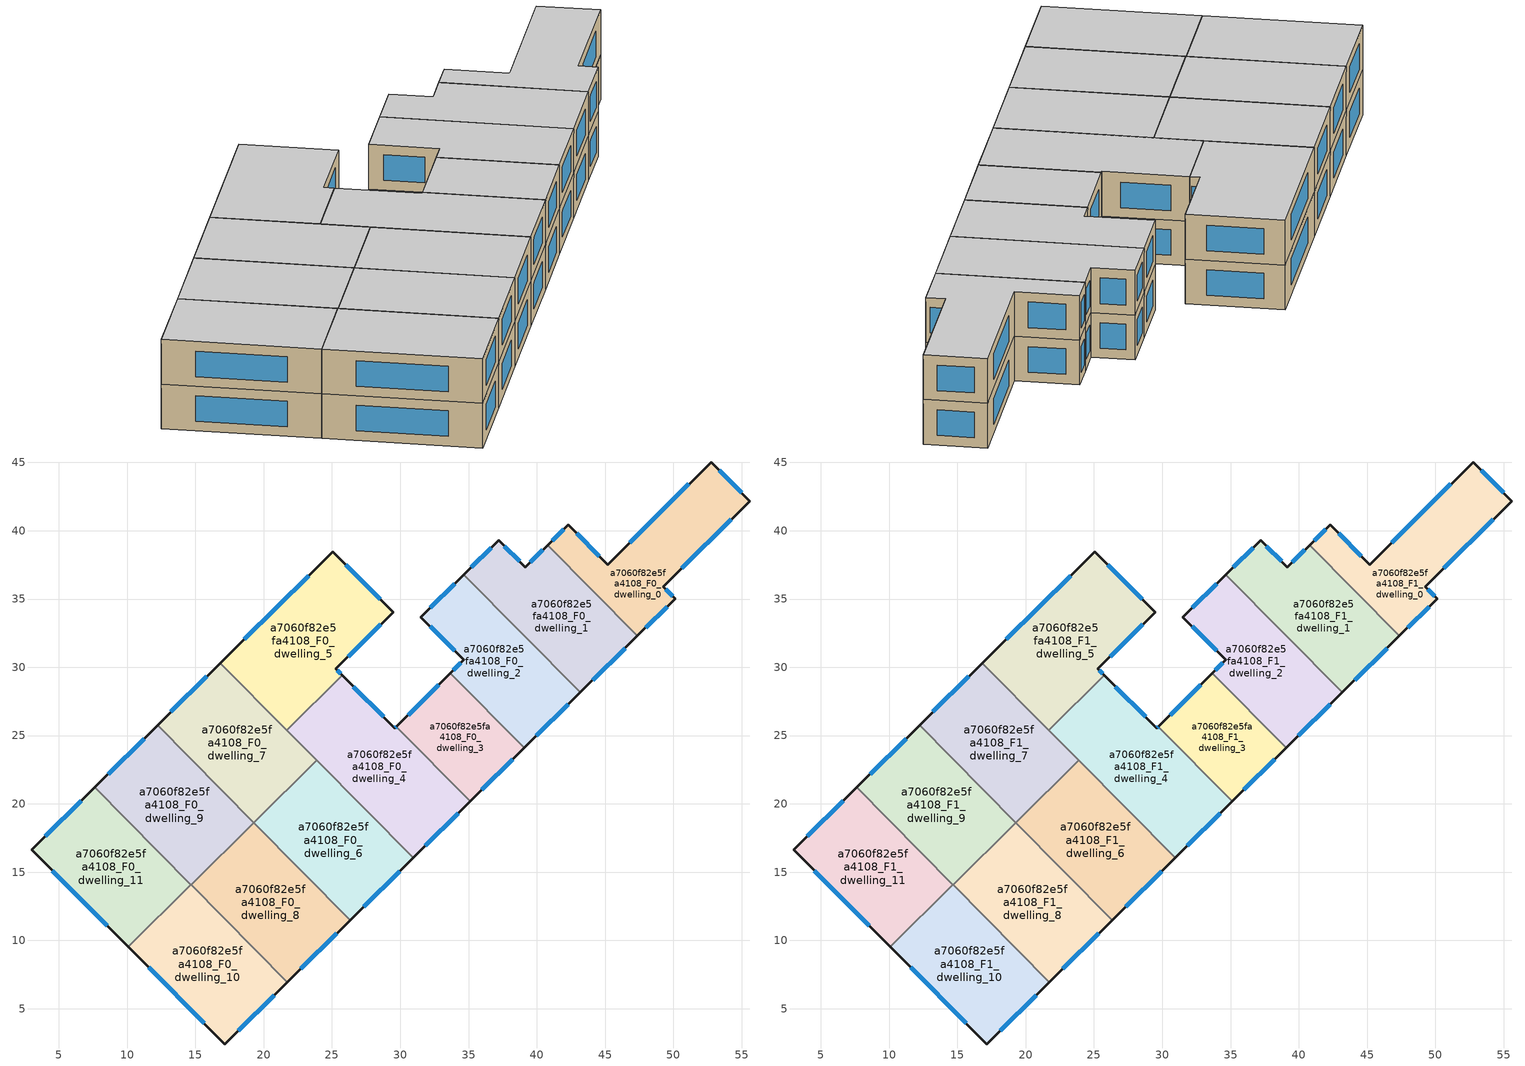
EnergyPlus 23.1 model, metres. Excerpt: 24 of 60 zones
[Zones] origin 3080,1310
a7060f82e5fa4108_F0_dwelling_0
 floor ground (EU_floor_Construction): 52.76,45.03 55.6,42.18 49.26,35.9 50.13,35.02 47.37,32.3 40.79,38.94 42.29,40.42 45.18,37.52 z0
 wall outside (EU_wall_Construction): 47.37,32.3 50.13,35.02 49.26,35.9 55.6,42.18 52.76,45.03 45.18,37.52 42.29,40.42 40.79,38.94 z0:3
 wall to a7060f82e5fa4108_F0_dwelling_1 (EU_wall_Construction): 40.8,38.94 47.37,32.3 z0:3
 window (EU_Window_Construction): 54.99,42.79 53.37,44.42 / 50.61,37.25 54.24,40.83 / 49.94,35.21 49.44,35.72 / 47.96,32.88 49.54,34.44 / 41.97,40.11 41.11,39.26 / 44.56,38.14 42.91,39.8 / 51.13,43.42 46.8,39.13 z0.64:2.36
a7060f82e5fa4108_F0_dwelling_1
 floor ground (EU_floor_Construction): 40.79,38.94 47.37,32.3 43.19,28.16 34.66,36.79 37.2,39.29 39.16,37.33 z0
 wall outside (EU_wall_Construction): 43.19,28.16 47.37,32.3 / 40.79,38.94 39.16,37.33 37.2,39.29 34.66,36.79 z0:3
 wall to a7060f82e5fa4108_F0_dwelling_2 (EU_wall_Construction): 34.66,36.79 43.19,28.16 z0:3
 window (EU_Window_Construction): 44.09,29.05 46.48,31.41 / 36.65,38.76 35.2,37.32 / 38.74,37.75 37.62,38.87 / 40.45,38.6 39.51,37.67 z0.64:2.36
a7060f82e5fa4108_F0_dwelling_10
 floor ground (EU_floor_Construction): 14.67,14.09 21.74,6.94 17.16,2.42 10.07,9.55 z0
 wall outside (EU_wall_Construction): 10.07,9.55 17.16,2.42 21.74,6.94 z0:3
 wall to a7060f82e5fa4108_F0_dwelling_8 (EU_wall_Construction): 21.74,6.94 14.68,14.08 z0:3
 wall to a7060f82e5fa4108_F0_dwelling_11 (EU_wall_Construction): 14.67,14.09 10.07,9.55 z0:3
 wall to a7060f82e5fa4108_F0_dwelling_9 (EU_wall_Construction): 14.68,14.08 14.67,14.09 z0:3
 window (EU_Window_Construction): 11.59,8.02 15.64,3.94 / 18.14,3.39 20.76,5.97 z0.64:2.36
a7060f82e5fa4108_F0_dwelling_11
 floor ground (EU_floor_Construction): 7.63,21.21 14.67,14.09 10.07,9.55 3.01,16.64 z0
 wall outside (EU_wall_Construction): 7.63,21.21 3.01,16.64 10.07,9.55 z0:3
 wall to a7060f82e5fa4108_F0_dwelling_9 (EU_wall_Construction): 14.67,14.09 7.63,21.21 z0:3
 window (EU_Window_Construction): 4.52,15.12 8.55,11.07 / 6.64,20.23 4,17.62 z0.64:2.36
a7060f82e5fa4108_F0_dwelling_2
 floor ground (EU_floor_Construction): 34.66,36.79 43.19,28.16 39.09,24.1 33.68,29.57 34.65,30.54 31.52,33.68 z0
 wall outside (EU_wall_Construction): 39.09,24.1 43.19,28.16 / 34.66,36.79 31.52,33.68 34.65,30.54 33.68,29.57 z0:3
 wall to a7060f82e5fa4108_F0_dwelling_3 (EU_wall_Construction): 33.68,29.57 39.09,24.1 z0:3
 window (EU_Window_Construction): 39.97,24.97 42.31,27.29 / 34.44,30.33 33.89,29.78 / 32.19,33.01 33.98,31.21 / 33.99,36.12 32.19,34.35 z0.64:2.36
a7060f82e5fa4108_F0_dwelling_3
 floor ground (EU_floor_Construction): 33.68,29.57 39.09,24.1 35.13,20.19 29.72,25.66 z0
 wall outside (EU_wall_Construction): 35.13,20.19 39.09,24.1 / 33.68,29.57 29.72,25.66 z0:3
 wall to a7060f82e5fa4108_F0_dwelling_4 (EU_wall_Construction): 29.72,25.66 35.13,20.19 z0:3
 window (EU_Window_Construction): 35.98,21.03 38.24,23.26 / 32.83,28.73 30.57,26.5 z0.64:2.36
a7060f82e5fa4108_F0_dwelling_4
 floor ground (EU_floor_Construction): 29.72,25.66 35.13,20.19 30.94,16.04 21.68,25.41 25.74,29.42 29.6,25.54 z0
 wall outside (EU_wall_Construction): 29.72,25.66 29.6,25.54 25.74,29.42 / 30.94,16.04 35.13,20.19 z0:3
 wall to a7060f82e5fa4108_F0_dwelling_5 (EU_wall_Construction): 25.74,29.42 21.68,25.41 z0:3
 wall to a7060f82e5fa4108_F0_dwelling_6 (EU_wall_Construction): 23.88,23.18 30.94,16.04 z0:3
 wall to a7060f82e5fa4108_F0_dwelling_7 (EU_wall_Construction): 21.68,25.41 23.88,23.18 z0:3
 window (EU_Window_Construction): 28.78,26.37 26.57,28.59 / 29.7,25.64 29.63,25.57 / 31.84,16.93 34.24,19.3 z0.64:2.36
a7060f82e5fa4108_F0_dwelling_5
 floor ground (EU_floor_Construction): 25.07,38.46 29.48,34.05 25.28,29.88 25.74,29.42 21.68,25.41 16.83,30.31 z0
 wall outside (EU_wall_Construction): 25.74,29.42 25.28,29.88 29.48,34.05 25.07,38.46 16.83,30.31 z0:3
 wall to a7060f82e5fa4108_F0_dwelling_7 (EU_wall_Construction): 16.83,30.31 21.68,25.41 z0:3
 window (EU_Window_Construction): 23.3,36.72 18.59,32.06 / 28.53,34.99 26.01,37.52 / 26.17,30.77 28.58,33.16 / 25.64,29.52 25.37,29.78 z0.64:2.36
a7060f82e5fa4108_F0_dwelling_6
 floor ground (EU_floor_Construction): 23.88,23.18 30.94,16.04 26.34,11.49 19.28,18.63 z0
 wall outside (EU_wall_Construction): 26.34,11.49 30.94,16.04 z0:3
 wall to a7060f82e5fa4108_F0_dwelling_8 (EU_wall_Construction): 19.28,18.63 26.34,11.49 z0:3
 wall to a7060f82e5fa4108_F0_dwelling_7 (EU_wall_Construction): 23.88,23.18 19.28,18.63 z0:3
 window (EU_Window_Construction): 27.33,12.47 29.95,15.07 z0.64:2.36
a7060f82e5fa4108_F0_dwelling_7
 floor ground (EU_floor_Construction): 16.83,30.31 23.88,23.18 19.28,18.63 12.23,25.76 z0
 wall outside (EU_wall_Construction): 16.83,30.31 12.23,25.76 z0:3
 wall to a7060f82e5fa4108_F0_dwelling_9 (EU_wall_Construction): 12.23,25.76 19.28,18.63 z0:3
 window (EU_Window_Construction): 15.84,29.34 13.21,26.74 z0.64:2.36
a7060f82e5fa4108_F0_dwelling_8
 floor ground (EU_floor_Construction): 19.28,18.63 26.34,11.49 21.74,6.94 14.68,14.08 z0
 wall outside (EU_wall_Construction): 21.74,6.94 26.34,11.49 z0:3
 wall to a7060f82e5fa4108_F0_dwelling_9 (EU_wall_Construction): 19.28,18.63 14.68,14.08 z0:3
 window (EU_Window_Construction): 22.73,7.92 25.35,10.52 z0.64:2.36
a7060f82e5fa4108_F0_dwelling_9
 floor ground (EU_floor_Construction): 12.23,25.76 19.28,18.63 14.68,14.08 7.63,21.21 z0
 wall outside (EU_wall_Construction): 12.23,25.76 7.63,21.21 z0:3
 window (EU_Window_Construction): 11.24,24.79 8.61,22.19 z0.64:2.36
a7060f82e5fa4108_F1_dwelling_0
 floor to a7060f82e5fa4108_F0_dwelling_0 (EU_floor_Construction): 52.76,45.03 55.6,42.18 49.25,35.9 50.13,35.02 47.37,32.3 40.79,38.94 42.29,40.42 45.18,37.52 z3
 wall outside (EU_wall_Construction): 47.37,32.3 50.13,35.02 49.26,35.9 55.6,42.18 52.76,45.03 45.18,37.52 42.29,40.42 40.79,38.94 z3:6
 wall to a7060f82e5fa4108_F1_dwelling_1 (EU_wall_Construction): 40.8,38.94 47.37,32.3 z3:6
 window (EU_Window_Construction): 54.99,42.79 53.37,44.42 / 50.61,37.25 54.24,40.83 / 49.94,35.21 49.44,35.72 / 47.96,32.88 49.54,34.44 / 41.97,40.11 41.11,39.26 / 44.56,38.14 42.91,39.8 / 51.13,43.42 46.8,39.13 z3.64:5.36
 ceiling to a7060f82e5fa4108_F2_dwelling_0 (EU_floor_Construction): 50.13,35.02 49.25,35.9 55.6,42.18 52.76,45.03 45.18,37.52 42.29,40.42 40.79,38.94 47.37,32.3 z6
a7060f82e5fa4108_F1_dwelling_1
 floor to a7060f82e5fa4108_F0_dwelling_1 (EU_floor_Construction): 40.79,38.94 47.37,32.3 43.19,28.16 34.66,36.79 37.2,39.29 39.16,37.33 z3
 wall outside (EU_wall_Construction): 43.19,28.16 47.37,32.3 / 40.79,38.94 39.16,37.33 37.2,39.29 34.66,36.79 z3:6
 wall to a7060f82e5fa4108_F1_dwelling_2 (EU_wall_Construction): 34.66,36.79 43.19,28.16 z3:6
 window (EU_Window_Construction): 44.09,29.05 46.48,31.41 / 36.65,38.76 35.2,37.32 / 38.74,37.75 37.62,38.87 / 40.45,38.6 39.51,37.67 z3.64:5.36
 ceiling to a7060f82e5fa4108_F2_dwelling_1 (EU_floor_Construction): 47.37,32.3 40.79,38.94 39.16,37.33 37.2,39.29 34.66,36.79 43.19,28.16 z6
a7060f82e5fa4108_F1_dwelling_10
 floor to a7060f82e5fa4108_F0_dwelling_10 (EU_floor_Construction): 14.67,14.09 21.74,6.94 17.16,2.42 10.07,9.55 z3
 wall outside (EU_wall_Construction): 10.07,9.55 17.16,2.42 21.74,6.94 z3:6
 wall to a7060f82e5fa4108_F1_dwelling_8 (EU_wall_Construction): 21.74,6.94 14.68,14.08 z3:6
 wall to a7060f82e5fa4108_F1_dwelling_11 (EU_wall_Construction): 14.67,14.09 10.07,9.55 z3:6
 wall to a7060f82e5fa4108_F1_dwelling_9 (EU_wall_Construction): 14.68,14.08 14.67,14.09 z3:6
 window (EU_Window_Construction): 11.59,8.02 15.64,3.94 / 18.14,3.39 20.76,5.97 z3.64:5.36
 ceiling to a7060f82e5fa4108_F2_dwelling_10 (EU_floor_Construction): 21.74,6.94 14.67,14.09 10.07,9.55 17.16,2.42 z6
a7060f82e5fa4108_F1_dwelling_11
 floor to a7060f82e5fa4108_F0_dwelling_11 (EU_floor_Construction): 7.63,21.21 14.67,14.09 10.07,9.55 3,16.64 z3
 wall outside (EU_wall_Construction): 7.63,21.21 3.01,16.64 10.07,9.55 z3:6
 wall to a7060f82e5fa4108_F1_dwelling_9 (EU_wall_Construction): 14.67,14.09 7.63,21.21 z3:6
 window (EU_Window_Construction): 4.52,15.12 8.55,11.07 / 6.64,20.23 4,17.62 z3.64:5.36
 ceiling to a7060f82e5fa4108_F2_dwelling_11 (EU_floor_Construction): 14.67,14.09 7.63,21.21 3,16.64 10.07,9.55 z6
a7060f82e5fa4108_F1_dwelling_2
 floor to a7060f82e5fa4108_F0_dwelling_2 (EU_floor_Construction): 34.66,36.79 43.19,28.16 39.09,24.1 33.68,29.57 34.65,30.54 31.52,33.68 z3
 wall outside (EU_wall_Construction): 39.09,24.1 43.19,28.16 / 34.66,36.79 31.52,33.68 34.65,30.54 33.68,29.57 z3:6
 wall to a7060f82e5fa4108_F1_dwelling_3 (EU_wall_Construction): 33.68,29.57 39.09,24.1 z3:6
 window (EU_Window_Construction): 39.97,24.97 42.31,27.29 / 34.44,30.33 33.89,29.78 / 32.19,33.01 33.98,31.21 / 33.99,36.12 32.19,34.35 z3.64:5.36
 ceiling to a7060f82e5fa4108_F2_dwelling_2 (EU_floor_Construction): 43.19,28.16 34.66,36.79 31.52,33.68 34.65,30.54 33.68,29.57 39.09,24.1 z6
a7060f82e5fa4108_F1_dwelling_3
 floor to a7060f82e5fa4108_F0_dwelling_3 (EU_floor_Construction): 33.68,29.57 39.09,24.1 35.13,20.19 29.72,25.66 z3
 wall outside (EU_wall_Construction): 35.13,20.19 39.09,24.1 / 33.68,29.57 29.72,25.66 z3:6
 wall to a7060f82e5fa4108_F1_dwelling_4 (EU_wall_Construction): 29.72,25.66 35.13,20.19 z3:6
 window (EU_Window_Construction): 35.98,21.03 38.24,23.26 / 32.83,28.73 30.57,26.5 z3.64:5.36
 ceiling to a7060f82e5fa4108_F2_dwelling_3 (EU_floor_Construction): 39.09,24.1 33.68,29.57 29.72,25.66 35.13,20.19 z6
a7060f82e5fa4108_F1_dwelling_4
 floor to a7060f82e5fa4108_F0_dwelling_4 (EU_floor_Construction): 29.72,25.66 35.13,20.19 30.94,16.04 21.68,25.41 25.74,29.42 29.6,25.54 z3
 wall outside (EU_wall_Construction): 29.72,25.66 29.6,25.54 25.74,29.42 / 30.94,16.04 35.13,20.19 z3:6
 wall to a7060f82e5fa4108_F1_dwelling_5 (EU_wall_Construction): 25.74,29.42 21.68,25.41 z3:6
 wall to a7060f82e5fa4108_F1_dwelling_6 (EU_wall_Construction): 23.88,23.18 30.94,16.04 z3:6
 wall to a7060f82e5fa4108_F1_dwelling_7 (EU_wall_Construction): 21.68,25.41 23.88,23.18 z3:6
 window (EU_Window_Construction): 28.78,26.37 26.57,28.59 / 29.7,25.64 29.63,25.57 / 31.84,16.93 34.24,19.3 z3.64:5.36
 ceiling to a7060f82e5fa4108_F2_dwelling_4 (EU_floor_Construction): 35.13,20.19 29.72,25.66 29.6,25.54 25.74,29.42 21.68,25.41 30.94,16.04 z6
a7060f82e5fa4108_F1_dwelling_5
 floor to a7060f82e5fa4108_F0_dwelling_5 (EU_floor_Construction): 25.07,38.46 29.48,34.05 25.27,29.88 25.74,29.42 21.68,25.41 16.83,30.31 z3
 wall outside (EU_wall_Construction): 25.74,29.42 25.28,29.88 29.48,34.05 25.07,38.46 16.83,30.31 z3:6
 wall to a7060f82e5fa4108_F1_dwelling_7 (EU_wall_Construction): 16.83,30.31 21.68,25.41 z3:6
 window (EU_Window_Construction): 23.3,36.72 18.59,32.06 / 28.53,34.99 26.01,37.52 / 26.17,30.77 28.58,33.16 / 25.64,29.52 25.37,29.78 z3.64:5.36
 ceiling to a7060f82e5fa4108_F2_dwelling_5 (EU_floor_Construction): 25.74,29.42 25.27,29.88 29.48,34.05 25.07,38.46 16.83,30.31 21.68,25.41 z6
a7060f82e5fa4108_F1_dwelling_6
 floor to a7060f82e5fa4108_F0_dwelling_6 (EU_floor_Construction): 23.88,23.18 30.94,16.04 26.34,11.49 19.28,18.63 z3
 wall outside (EU_wall_Construction): 26.34,11.49 30.94,16.04 z3:6
 wall to a7060f82e5fa4108_F1_dwelling_8 (EU_wall_Construction): 19.28,18.63 26.34,11.49 z3:6
 wall to a7060f82e5fa4108_F1_dwelling_7 (EU_wall_Construction): 23.88,23.18 19.28,18.63 z3:6
 window (EU_Window_Construction): 27.33,12.47 29.95,15.07 z3.64:5.36
 ceiling to a7060f82e5fa4108_F2_dwelling_6 (EU_floor_Construction): 30.94,16.04 23.88,23.18 19.28,18.63 26.34,11.49 z6
a7060f82e5fa4108_F1_dwelling_7
 floor to a7060f82e5fa4108_F0_dwelling_7 (EU_floor_Construction): 16.83,30.31 23.88,23.18 19.28,18.63 12.23,25.76 z3
 wall outside (EU_wall_Construction): 16.83,30.31 12.23,25.76 z3:6
 wall to a7060f82e5fa4108_F1_dwelling_9 (EU_wall_Construction): 12.23,25.76 19.28,18.63 z3:6
 window (EU_Window_Construction): 15.84,29.34 13.21,26.74 z3.64:5.36
 ceiling to a7060f82e5fa4108_F2_dwelling_7 (EU_floor_Construction): 23.88,23.18 16.83,30.31 12.23,25.76 19.28,18.63 z6
a7060f82e5fa4108_F1_dwelling_8
 floor to a7060f82e5fa4108_F0_dwelling_8 (EU_floor_Construction): 19.28,18.63 26.34,11.49 21.74,6.94 14.68,14.08 z3
 wall outside (EU_wall_Construction): 21.74,6.94 26.34,11.49 z3:6
 wall to a7060f82e5fa4108_F1_dwelling_9 (EU_wall_Construction): 19.28,18.63 14.68,14.08 z3:6
 window (EU_Window_Construction): 22.73,7.92 25.35,10.52 z3.64:5.36
 ceiling to a7060f82e5fa4108_F2_dwelling_8 (EU_floor_Construction): 26.34,11.49 19.28,18.63 14.68,14.08 21.74,6.94 z6
a7060f82e5fa4108_F1_dwelling_9
 floor to a7060f82e5fa4108_F0_dwelling_9 (EU_floor_Construction): 12.23,25.76 19.28,18.63 14.68,14.08 7.63,21.21 z3
 wall outside (EU_wall_Construction): 12.23,25.76 7.63,21.21 z3:6
 window (EU_Window_Construction): 11.24,24.79 8.61,22.19 z3.64:5.36
 ceiling to a7060f82e5fa4108_F2_dwelling_9 (EU_floor_Construction): 19.28,18.63 12.23,25.76 7.63,21.21 14.68,14.08 z6
[Building]
EU S2 Campaign: North Axis=0; Terrain=City; Solar Distribution=FullExterior
[Site:Location]
Yerevan-Zvartnots.Intl.AP: Latitude=40.15; Longitude=44.383; Time Zone=4; Elevation=854
[SizingPeriod:WeatherFileDays]
AnnualSizingPeriod: Begin Month=1; Begin Day of Month=1; End Month=12; End Day of Month=31; Day of Week for Start Day=Monday; Use Weather File Daylight Saving Period=No; Use Weather File Rain and Snow Indicators=No
[MATERIAL]
EU_InternalMass_Material: Roughness=MediumRough; Thickness=0.1; Conductivity=1; Density=1800; Specific Heat=900; Thermal Absorptance=0.9; Solar Absorptance=0.7; Visible Absorptance=0.7
[MATERIAL:NOMASS] Roughness=MediumRough; Thermal Absorptance=0.9; Solar Absorptance=0.7; Visible Absorptance=0.7
Name | Thermal Resistance
EU_wall_NoMass | 1.05043
EU_floor_NoMass | 0.478065
[WINDOWMATERIAL:SIMPLEGLAZINGSYSTEM]
EU_Window_SimpleGlazing: UFactor=2.5566; Solar Heat Gain Coefficient=0.75; Visible Transmittance=0.75
[CONSTRUCTION]
EU_wall_Construction: EU_wall_NoMass
EU_floor_Construction: EU_floor_NoMass
EU_Window_Construction: EU_Window_SimpleGlazing
EU_InternalMass_Construction: EU_InternalMass_Material
[ZONE] Type=1; Multiplier=1; Ceiling Height=autocalculate; Floor Area=autocalculate; Part of Total Floor Area=Yes
Name | Volume
a7060f82e5fa4108_F0_dwelling_0; a7060f82e5fa4108_F1_dwelling_0; a7060f82e5fa4108_F0_dwelling_10; a7060f82e5fa4108_F1_dwelling_10 | 194.748
a7060f82e5fa4108_F0_dwelling_1; a7060f82e5fa4108_F1_dwelling_1 | 194.738
a7060f82e5fa4108_F0_dwelling_11; a7060f82e5fa4108_F1_dwelling_11 | 194.739
a7060f82e5fa4108_F0_dwelling_2 | 191.967
a7060f82e5fa4108_F1_dwelling_2 | 191.966
a7060f82e5fa4108_F0_dwelling_3 | 128.283
a7060f82e5fa4108_F1_dwelling_3 | 128.284
a7060f82e5fa4108_F0_dwelling_4; a7060f82e5fa4108_F1_dwelling_4 | 230.124
a7060f82e5fa4108_F0_dwelling_5 | 228.622
a7060f82e5fa4108_F1_dwelling_5 | 228.623
a7060f82e5fa4108_F0_dwelling_6; a7060f82e5fa4108_F1_dwelling_6 | 194.707
a7060f82e5fa4108_F0_dwelling_7 | 194.72
a7060f82e5fa4108_F1_dwelling_7 | 194.721
a7060f82e5fa4108_F0_dwelling_8; a7060f82e5fa4108_F1_dwelling_8 | 194.75
a7060f82e5fa4108_F0_dwelling_9 | 194.764
a7060f82e5fa4108_F1_dwelling_9 | 194.763
[INTERNALMASS] Construction=EU_InternalMass_Construction
Name | Zone or ZoneList | Surface Area
a7060f82e5fa4108_F0_dwelling_0_EU_InternalMass | a7060f82e5fa4108_F0_dwelling_0 | 64.9159
a7060f82e5fa4108_F0_dwelling_1_EU_InternalMass | a7060f82e5fa4108_F0_dwelling_1 | 64.9126
a7060f82e5fa4108_F0_dwelling_2_EU_InternalMass | a7060f82e5fa4108_F0_dwelling_2 | 63.9889
a7060f82e5fa4108_F0_dwelling_3_EU_InternalMass | a7060f82e5fa4108_F0_dwelling_3 | 42.7654
a7060f82e5fa4108_F0_dwelling_4_EU_InternalMass | a7060f82e5fa4108_F0_dwelling_4 | 76.7035
a7060f82e5fa4108_F0_dwelling_5_EU_InternalMass | a7060f82e5fa4108_F0_dwelling_5 | 76.2069
a7060f82e5fa4108_F0_dwelling_6_EU_InternalMass | a7060f82e5fa4108_F0_dwelling_6 | 64.9024
a7060f82e5fa4108_F0_dwelling_7_EU_InternalMass | a7060f82e5fa4108_F0_dwelling_7 | 64.907
a7060f82e5fa4108_F0_dwelling_8_EU_InternalMass | a7060f82e5fa4108_F0_dwelling_8 | 64.9166
a7060f82e5fa4108_F0_dwelling_9_EU_InternalMass | a7060f82e5fa4108_F0_dwelling_9 | 64.9212
a7060f82e5fa4108_F0_dwelling_10_EU_InternalMass | a7060f82e5fa4108_F0_dwelling_10 | 64.9162
a7060f82e5fa4108_F0_dwelling_11_EU_InternalMass | a7060f82e5fa4108_F0_dwelling_11 | 64.9132
a7060f82e5fa4108_F1_dwelling_0_EU_InternalMass | a7060f82e5fa4108_F1_dwelling_0 | 64.9159
a7060f82e5fa4108_F1_dwelling_1_EU_InternalMass | a7060f82e5fa4108_F1_dwelling_1 | 64.9126
a7060f82e5fa4108_F1_dwelling_2_EU_InternalMass | a7060f82e5fa4108_F1_dwelling_2 | 63.9889
a7060f82e5fa4108_F1_dwelling_3_EU_InternalMass | a7060f82e5fa4108_F1_dwelling_3 | 42.7654
a7060f82e5fa4108_F1_dwelling_4_EU_InternalMass | a7060f82e5fa4108_F1_dwelling_4 | 76.7035
a7060f82e5fa4108_F1_dwelling_5_EU_InternalMass | a7060f82e5fa4108_F1_dwelling_5 | 76.2069
a7060f82e5fa4108_F1_dwelling_6_EU_InternalMass | a7060f82e5fa4108_F1_dwelling_6 | 64.9024
a7060f82e5fa4108_F1_dwelling_7_EU_InternalMass | a7060f82e5fa4108_F1_dwelling_7 | 64.907
a7060f82e5fa4108_F1_dwelling_8_EU_InternalMass | a7060f82e5fa4108_F1_dwelling_8 | 64.9166
a7060f82e5fa4108_F1_dwelling_9_EU_InternalMass | a7060f82e5fa4108_F1_dwelling_9 | 64.9212
a7060f82e5fa4108_F1_dwelling_10_EU_InternalMass | a7060f82e5fa4108_F1_dwelling_10 | 64.9162
a7060f82e5fa4108_F1_dwelling_11_EU_InternalMass | a7060f82e5fa4108_F1_dwelling_11 | 64.9132
[OTHEREQUIPMENT] Fuel Type=Electricity; Design Level Calculation Method=Watts/Area; Power per Zone Floor Area=1; Fraction Latent=0; Fraction Radiant=0; Fraction Lost=0; Carbon Dioxide Generation Rate=0; EndUse Subcategory=EU_Step8_InternalGains
Name | Zone or ZoneList or Space or SpaceList | Schedule
EU_Step8_InternalGain_a7060f82e5fa4108_F0_dwelling_0_f000 | a7060f82e5fa4108_F0_dwelling_0 | EU_Step8_GainSchedule_a7060f82e5fa4108_F0_dwelling_0_f000
EU_Step8_InternalGain_a7060f82e5fa4108_F0_dwelling_1_f000 | a7060f82e5fa4108_F0_dwelling_1 | EU_Step8_GainSchedule_a7060f82e5fa4108_F0_dwelling_1_f000
EU_Step8_InternalGain_a7060f82e5fa4108_F0_dwelling_2_f000 | a7060f82e5fa4108_F0_dwelling_2 | EU_Step8_GainSchedule_a7060f82e5fa4108_F0_dwelling_2_f000
EU_Step8_InternalGain_a7060f82e5fa4108_F0_dwelling_3_f000 | a7060f82e5fa4108_F0_dwelling_3 | EU_Step8_GainSchedule_a7060f82e5fa4108_F0_dwelling_3_f000
EU_Step8_InternalGain_a7060f82e5fa4108_F0_dwelling_4_f000 | a7060f82e5fa4108_F0_dwelling_4 | EU_Step8_GainSchedule_a7060f82e5fa4108_F0_dwelling_4_f000
EU_Step8_InternalGain_a7060f82e5fa4108_F0_dwelling_5_f000 | a7060f82e5fa4108_F0_dwelling_5 | EU_Step8_GainSchedule_a7060f82e5fa4108_F0_dwelling_5_f000
EU_Step8_InternalGain_a7060f82e5fa4108_F0_dwelling_6_f000 | a7060f82e5fa4108_F0_dwelling_6 | EU_Step8_GainSchedule_a7060f82e5fa4108_F0_dwelling_6_f000
EU_Step8_InternalGain_a7060f82e5fa4108_F0_dwelling_7_f000 | a7060f82e5fa4108_F0_dwelling_7 | EU_Step8_GainSchedule_a7060f82e5fa4108_F0_dwelling_7_f000
EU_Step8_InternalGain_a7060f82e5fa4108_F0_dwelling_8_f000 | a7060f82e5fa4108_F0_dwelling_8 | EU_Step8_GainSchedule_a7060f82e5fa4108_F0_dwelling_8_f000
EU_Step8_InternalGain_a7060f82e5fa4108_F0_dwelling_9_f000 | a7060f82e5fa4108_F0_dwelling_9 | EU_Step8_GainSchedule_a7060f82e5fa4108_F0_dwelling_9_f000
EU_Step8_InternalGain_a7060f82e5fa4108_F0_dwelling_10_f000 | a7060f82e5fa4108_F0_dwelling_10 | EU_Step8_GainSchedule_a7060f82e5fa4108_F0_dwelling_10_f000
EU_Step8_InternalGain_a7060f82e5fa4108_F0_dwelling_11_f000 | a7060f82e5fa4108_F0_dwelling_11 | EU_Step8_GainSchedule_a7060f82e5fa4108_F0_dwelling_11_f000
EU_Step8_InternalGain_a7060f82e5fa4108_F1_dwelling_0_f000 | a7060f82e5fa4108_F1_dwelling_0 | EU_Step8_GainSchedule_a7060f82e5fa4108_F1_dwelling_0_f000
EU_Step8_InternalGain_a7060f82e5fa4108_F1_dwelling_1_f000 | a7060f82e5fa4108_F1_dwelling_1 | EU_Step8_GainSchedule_a7060f82e5fa4108_F1_dwelling_1_f000
EU_Step8_InternalGain_a7060f82e5fa4108_F1_dwelling_2_f000 | a7060f82e5fa4108_F1_dwelling_2 | EU_Step8_GainSchedule_a7060f82e5fa4108_F1_dwelling_2_f000
EU_Step8_InternalGain_a7060f82e5fa4108_F1_dwelling_3_f000 | a7060f82e5fa4108_F1_dwelling_3 | EU_Step8_GainSchedule_a7060f82e5fa4108_F1_dwelling_3_f000
EU_Step8_InternalGain_a7060f82e5fa4108_F1_dwelling_4_f000 | a7060f82e5fa4108_F1_dwelling_4 | EU_Step8_GainSchedule_a7060f82e5fa4108_F1_dwelling_4_f000
EU_Step8_InternalGain_a7060f82e5fa4108_F1_dwelling_5_f000 | a7060f82e5fa4108_F1_dwelling_5 | EU_Step8_GainSchedule_a7060f82e5fa4108_F1_dwelling_5_f000
EU_Step8_InternalGain_a7060f82e5fa4108_F1_dwelling_6_f000 | a7060f82e5fa4108_F1_dwelling_6 | EU_Step8_GainSchedule_a7060f82e5fa4108_F1_dwelling_6_f000
EU_Step8_InternalGain_a7060f82e5fa4108_F1_dwelling_7_f000 | a7060f82e5fa4108_F1_dwelling_7 | EU_Step8_GainSchedule_a7060f82e5fa4108_F1_dwelling_7_f000
EU_Step8_InternalGain_a7060f82e5fa4108_F1_dwelling_8_f000 | a7060f82e5fa4108_F1_dwelling_8 | EU_Step8_GainSchedule_a7060f82e5fa4108_F1_dwelling_8_f000
EU_Step8_InternalGain_a7060f82e5fa4108_F1_dwelling_9_f000 | a7060f82e5fa4108_F1_dwelling_9 | EU_Step8_GainSchedule_a7060f82e5fa4108_F1_dwelling_9_f000
EU_Step8_InternalGain_a7060f82e5fa4108_F1_dwelling_10_f000 | a7060f82e5fa4108_F1_dwelling_10 | EU_Step8_GainSchedule_a7060f82e5fa4108_F1_dwelling_10_f000
EU_Step8_InternalGain_a7060f82e5fa4108_F1_dwelling_11_f000 | a7060f82e5fa4108_F1_dwelling_11 | EU_Step8_GainSchedule_a7060f82e5fa4108_F1_dwelling_11_f000
[ZONEVENTILATION:DESIGNFLOWRATE] Schedule=EU_AlwaysOn; Design Flow Rate Calculation Method=AirChanges/Hour; Air Changes per Hour=0.557805; Ventilation Type=Natural; Fan Pressure Rise=0; Fan Total Efficiency=1; Constant Term Coefficient=1; Temperature Term Coefficient=0; Velocity Term Coefficient=0; Velocity Squared Term Coefficient=0; Minimum Indoor Temperature=-100; Maximum Indoor Temperature=100; Delta Temperature=-100; Minimum Outdoor Temperature=-100; Maximum Outdoor Temperature=100; Maximum Wind Speed=40
Name | Zone or ZoneList or Space or SpaceList
EU_ConstantAir_a7060f82e5fa4108_F0_dwelling_0 | a7060f82e5fa4108_F0_dwelling_0
EU_ConstantAir_a7060f82e5fa4108_F0_dwelling_1 | a7060f82e5fa4108_F0_dwelling_1
EU_ConstantAir_a7060f82e5fa4108_F0_dwelling_2 | a7060f82e5fa4108_F0_dwelling_2
EU_ConstantAir_a7060f82e5fa4108_F0_dwelling_3 | a7060f82e5fa4108_F0_dwelling_3
EU_ConstantAir_a7060f82e5fa4108_F0_dwelling_4 | a7060f82e5fa4108_F0_dwelling_4
EU_ConstantAir_a7060f82e5fa4108_F0_dwelling_5 | a7060f82e5fa4108_F0_dwelling_5
EU_ConstantAir_a7060f82e5fa4108_F0_dwelling_6 | a7060f82e5fa4108_F0_dwelling_6
EU_ConstantAir_a7060f82e5fa4108_F0_dwelling_7 | a7060f82e5fa4108_F0_dwelling_7
EU_ConstantAir_a7060f82e5fa4108_F0_dwelling_8 | a7060f82e5fa4108_F0_dwelling_8
EU_ConstantAir_a7060f82e5fa4108_F0_dwelling_9 | a7060f82e5fa4108_F0_dwelling_9
EU_ConstantAir_a7060f82e5fa4108_F0_dwelling_10 | a7060f82e5fa4108_F0_dwelling_10
EU_ConstantAir_a7060f82e5fa4108_F0_dwelling_11 | a7060f82e5fa4108_F0_dwelling_11
EU_ConstantAir_a7060f82e5fa4108_F1_dwelling_0 | a7060f82e5fa4108_F1_dwelling_0
EU_ConstantAir_a7060f82e5fa4108_F1_dwelling_1 | a7060f82e5fa4108_F1_dwelling_1
EU_ConstantAir_a7060f82e5fa4108_F1_dwelling_2 | a7060f82e5fa4108_F1_dwelling_2
EU_ConstantAir_a7060f82e5fa4108_F1_dwelling_3 | a7060f82e5fa4108_F1_dwelling_3
EU_ConstantAir_a7060f82e5fa4108_F1_dwelling_4 | a7060f82e5fa4108_F1_dwelling_4
EU_ConstantAir_a7060f82e5fa4108_F1_dwelling_5 | a7060f82e5fa4108_F1_dwelling_5
EU_ConstantAir_a7060f82e5fa4108_F1_dwelling_6 | a7060f82e5fa4108_F1_dwelling_6
EU_ConstantAir_a7060f82e5fa4108_F1_dwelling_7 | a7060f82e5fa4108_F1_dwelling_7
EU_ConstantAir_a7060f82e5fa4108_F1_dwelling_8 | a7060f82e5fa4108_F1_dwelling_8
EU_ConstantAir_a7060f82e5fa4108_F1_dwelling_9 | a7060f82e5fa4108_F1_dwelling_9
EU_ConstantAir_a7060f82e5fa4108_F1_dwelling_10 | a7060f82e5fa4108_F1_dwelling_10
EU_ConstantAir_a7060f82e5fa4108_F1_dwelling_11 | a7060f82e5fa4108_F1_dwelling_11
[HVACTEMPLATE:THERMOSTAT] Constant Heating Setpoint=20; Constant Cooling Setpoint=50
EU_HeatOnly_a7060f82e5fa4108_F0_dwelling_0; EU_HeatOnly_a7060f82e5fa4108_F0_dwelling_1; EU_HeatOnly_a7060f82e5fa4108_F0_dwelling_2; EU_HeatOnly_a7060f82e5fa4108_F0_dwelling_3; EU_HeatOnly_a7060f82e5fa4108_F0_dwelling_4; EU_HeatOnly_a7060f82e5fa4108_F0_dwelling_5; EU_HeatOnly_a7060f82e5fa4108_F0_dwelling_6; EU_HeatOnly_a7060f82e5fa4108_F0_dwelling_7; EU_HeatOnly_a7060f82e5fa4108_F0_dwelling_8; EU_HeatOnly_a7060f82e5fa4108_F0_dwelling_9; EU_HeatOnly_a7060f82e5fa4108_F0_dwelling_10; EU_HeatOnly_a7060f82e5fa4108_F0_dwelling_11; EU_HeatOnly_a7060f82e5fa4108_F1_dwelling_0; EU_HeatOnly_a7060f82e5fa4108_F1_dwelling_1; EU_HeatOnly_a7060f82e5fa4108_F1_dwelling_2; EU_HeatOnly_a7060f82e5fa4108_F1_dwelling_3; EU_HeatOnly_a7060f82e5fa4108_F1_dwelling_4; EU_HeatOnly_a7060f82e5fa4108_F1_dwelling_5; EU_HeatOnly_a7060f82e5fa4108_F1_dwelling_6; EU_HeatOnly_a7060f82e5fa4108_F1_dwelling_7; EU_HeatOnly_a7060f82e5fa4108_F1_dwelling_8; EU_HeatOnly_a7060f82e5fa4108_F1_dwelling_9; EU_HeatOnly_a7060f82e5fa4108_F1_dwelling_10; EU_HeatOnly_a7060f82e5fa4108_F1_dwelling_11; EU_HeatOnly_a7060f82e5fa4108_F2_dwelling_0; EU_HeatOnly_a7060f82e5fa4108_F2_dwelling_1; EU_HeatOnly_a7060f82e5fa4108_F2_dwelling_2; EU_HeatOnly_a7060f82e5fa4108_F2_dwelling_3; EU_HeatOnly_a7060f82e5fa4108_F2_dwelling_4; EU_HeatOnly_a7060f82e5fa4108_F2_dwelling_5; EU_HeatOnly_a7060f82e5fa4108_F2_dwelling_6; EU_HeatOnly_a7060f82e5fa4108_F2_dwelling_7; EU_HeatOnly_a7060f82e5fa4108_F2_dwelling_8; EU_HeatOnly_a7060f82e5fa4108_F2_dwelling_9; EU_HeatOnly_a7060f82e5fa4108_F2_dwelling_10; EU_HeatOnly_a7060f82e5fa4108_F2_dwelling_11; EU_HeatOnly_a7060f82e5fa4108_F3_dwelling_0; EU_HeatOnly_a7060f82e5fa4108_F3_dwelling_1; EU_HeatOnly_a7060f82e5fa4108_F3_dwelling_2; EU_HeatOnly_a7060f82e5fa4108_F3_dwelling_3; EU_HeatOnly_a7060f82e5fa4108_F3_dwelling_4; EU_HeatOnly_a7060f82e5fa4108_F3_dwelling_5; EU_HeatOnly_a7060f82e5fa4108_F3_dwelling_6; EU_HeatOnly_a7060f82e5fa4108_F3_dwelling_7; EU_HeatOnly_a7060f82e5fa4108_F3_dwelling_8; EU_HeatOnly_a7060f82e5fa4108_F3_dwelling_9; EU_HeatOnly_a7060f82e5fa4108_F3_dwelling_10; EU_HeatOnly_a7060f82e5fa4108_F3_dwelling_11; EU_HeatOnly_a7060f82e5fa4108_F4_dwelling_0; EU_HeatOnly_a7060f82e5fa4108_F4_dwelling_1; EU_HeatOnly_a7060f82e5fa4108_F4_dwelling_2; EU_HeatOnly_a7060f82e5fa4108_F4_dwelling_3; EU_HeatOnly_a7060f82e5fa4108_F4_dwelling_4; EU_HeatOnly_a7060f82e5fa4108_F4_dwelling_5; EU_HeatOnly_a7060f82e5fa4108_F4_dwelling_6; EU_HeatOnly_a7060f82e5fa4108_F4_dwelling_7; EU_HeatOnly_a7060f82e5fa4108_F4_dwelling_8; EU_HeatOnly_a7060f82e5fa4108_F4_dwelling_9; EU_HeatOnly_a7060f82e5fa4108_F4_dwelling_10; EU_HeatOnly_a7060f82e5fa4108_F4_dwelling_11
[HVACTEMPLATE:ZONE:IDEALLOADSAIRSYSTEM] System Availability Schedule=EU_AlwaysOn; Maximum Heating Supply Air Temperature=50; Minimum Cooling Supply Air Temperature=13; Maximum Heating Supply Air Humidity Ratio=0.0156; Minimum Cooling Supply Air Humidity Ratio=0.0077; Heating Limit=NoLimit; Cooling Limit=NoLimit; Heating Availability Schedule=EU_AlwaysOn; Cooling Availability Schedule=EU_CoolingOff; Dehumidification Control Type=ConstantSensibleHeatRatio; Cooling Sensible Heat Ratio=0.7; Dehumidification Setpoint=60; Humidification Control Type=None; Humidification Setpoint=30; Outdoor Air Method=None; Outdoor Air Flow Rate per Person=0.00944; Outdoor Air Flow Rate per Zone Floor Area=0; Outdoor Air Flow Rate per Zone=0; Demand Controlled Ventilation Type=None; Outdoor Air Economizer Type=NoEconomizer; Heat Recovery Type=None; Sensible Heat Recovery Effectiveness=0.7; Latent Heat Recovery Effectiveness=0.65
Name | Template Thermostat
a7060f82e5fa4108_F0_dwelling_0 | EU_HeatOnly_a7060f82e5fa4108_F0_dwelling_0
a7060f82e5fa4108_F0_dwelling_1 | EU_HeatOnly_a7060f82e5fa4108_F0_dwelling_1
a7060f82e5fa4108_F0_dwelling_2 | EU_HeatOnly_a7060f82e5fa4108_F0_dwelling_2
a7060f82e5fa4108_F0_dwelling_3 | EU_HeatOnly_a7060f82e5fa4108_F0_dwelling_3
a7060f82e5fa4108_F0_dwelling_4 | EU_HeatOnly_a7060f82e5fa4108_F0_dwelling_4
a7060f82e5fa4108_F0_dwelling_5 | EU_HeatOnly_a7060f82e5fa4108_F0_dwelling_5
a7060f82e5fa4108_F0_dwelling_6 | EU_HeatOnly_a7060f82e5fa4108_F0_dwelling_6
a7060f82e5fa4108_F0_dwelling_7 | EU_HeatOnly_a7060f82e5fa4108_F0_dwelling_7
a7060f82e5fa4108_F0_dwelling_8 | EU_HeatOnly_a7060f82e5fa4108_F0_dwelling_8
a7060f82e5fa4108_F0_dwelling_9 | EU_HeatOnly_a7060f82e5fa4108_F0_dwelling_9
a7060f82e5fa4108_F0_dwelling_10 | EU_HeatOnly_a7060f82e5fa4108_F0_dwelling_10
a7060f82e5fa4108_F0_dwelling_11 | EU_HeatOnly_a7060f82e5fa4108_F0_dwelling_11
a7060f82e5fa4108_F1_dwelling_0 | EU_HeatOnly_a7060f82e5fa4108_F1_dwelling_0
a7060f82e5fa4108_F1_dwelling_1 | EU_HeatOnly_a7060f82e5fa4108_F1_dwelling_1
a7060f82e5fa4108_F1_dwelling_2 | EU_HeatOnly_a7060f82e5fa4108_F1_dwelling_2
a7060f82e5fa4108_F1_dwelling_3 | EU_HeatOnly_a7060f82e5fa4108_F1_dwelling_3
a7060f82e5fa4108_F1_dwelling_4 | EU_HeatOnly_a7060f82e5fa4108_F1_dwelling_4
a7060f82e5fa4108_F1_dwelling_5 | EU_HeatOnly_a7060f82e5fa4108_F1_dwelling_5
a7060f82e5fa4108_F1_dwelling_6 | EU_HeatOnly_a7060f82e5fa4108_F1_dwelling_6
a7060f82e5fa4108_F1_dwelling_7 | EU_HeatOnly_a7060f82e5fa4108_F1_dwelling_7
a7060f82e5fa4108_F1_dwelling_8 | EU_HeatOnly_a7060f82e5fa4108_F1_dwelling_8
a7060f82e5fa4108_F1_dwelling_9 | EU_HeatOnly_a7060f82e5fa4108_F1_dwelling_9
a7060f82e5fa4108_F1_dwelling_10 | EU_HeatOnly_a7060f82e5fa4108_F1_dwelling_10
a7060f82e5fa4108_F1_dwelling_11 | EU_HeatOnly_a7060f82e5fa4108_F1_dwelling_11
[SIZING:ZONE] Zone Cooling Design Supply Air Temperature Input Method=SupplyAirTemperature; Zone Cooling Design Supply Air Temperature=13; Zone Heating Design Supply Air Temperature Input Method=SupplyAirTemperature; Zone Heating Design Supply Air Temperature=50; Zone Cooling Design Supply Air Humidity Ratio=0.008; Zone Heating Design Supply Air Humidity Ratio=0.008; Cooling Design Air Flow Method=DesignDay; Cooling Design Air Flow Rate=0; Cooling Minimum Air Flow per Zone Floor Area=0.000762; Cooling Minimum Air Flow=0; Cooling Minimum Air Flow Fraction=0.2; Heating Design Air Flow Method=DesignDay; Heating Design Air Flow Rate=0; Heating Maximum Air Flow per Zone Floor Area=0.002032; Heating Maximum Air Flow=0.141576; Heating Maximum Air Flow Fraction=0.3; Account for Dedicated Outdoor Air System=No; Dedicated Outdoor Air System Control Strategy=NeutralSupplyAir; Dedicated Outdoor Air Low Setpoint Temperature for Design=autosize; Dedicated Outdoor Air High Setpoint Temperature for Design=autosize; Zone Load Sizing Method=Sensible Load Only No Latent Load; Zone Latent Cooling Design Supply Air Humidity Ratio Input Method=HumidityRatioDifference; Zone Cooling Design Supply Air Humidity Ratio Difference=0.005; Zone Latent Heating Design Supply Air Humidity Ratio Input Method=HumidityRatioDifference; Zone Humidification Design Supply Air Humidity Ratio Difference=0.005
a7060f82e5fa4108_F0_dwelling_0; a7060f82e5fa4108_F0_dwelling_1; a7060f82e5fa4108_F0_dwelling_2; a7060f82e5fa4108_F0_dwelling_3; a7060f82e5fa4108_F0_dwelling_4; a7060f82e5fa4108_F0_dwelling_5; a7060f82e5fa4108_F0_dwelling_6; a7060f82e5fa4108_F0_dwelling_7; a7060f82e5fa4108_F0_dwelling_8; a7060f82e5fa4108_F0_dwelling_9; a7060f82e5fa4108_F0_dwelling_10; a7060f82e5fa4108_F0_dwelling_11; a7060f82e5fa4108_F1_dwelling_0; a7060f82e5fa4108_F1_dwelling_1; a7060f82e5fa4108_F1_dwelling_2; a7060f82e5fa4108_F1_dwelling_3; a7060f82e5fa4108_F1_dwelling_4; a7060f82e5fa4108_F1_dwelling_5; a7060f82e5fa4108_F1_dwelling_6; a7060f82e5fa4108_F1_dwelling_7; a7060f82e5fa4108_F1_dwelling_8; a7060f82e5fa4108_F1_dwelling_9; a7060f82e5fa4108_F1_dwelling_10; a7060f82e5fa4108_F1_dwelling_11
[SCHEDULE:CONSTANT]
Name | Hourly Value
EU_AlwaysOn | 1
EU_CoolingOff | 0
[SCHEDULE:FILE] Column Number=1; Rows to Skip at Top=0; Number of Hours of Data=8760; Column Separator=Comma; Interpolate to Timestep=No; Minutes per Item=60; Adjust Schedule for Daylight Savings=Yes
Name | File
EU_Step8_GainSchedule_a7060f82e5fa4108_F0_dwelling_0_f000 | ../../schedules/a7060f82e5fa4108/a7060f82e5fa4108_F0_dwelling_0_f000_gain.csv
EU_Step8_GainSchedule_a7060f82e5fa4108_F0_dwelling_1_f000 | ../../schedules/a7060f82e5fa4108/a7060f82e5fa4108_F0_dwelling_1_f000_gain.csv
EU_Step8_GainSchedule_a7060f82e5fa4108_F0_dwelling_2_f000 | ../../schedules/a7060f82e5fa4108/a7060f82e5fa4108_F0_dwelling_2_f000_gain.csv
EU_Step8_GainSchedule_a7060f82e5fa4108_F0_dwelling_3_f000 | ../../schedules/a7060f82e5fa4108/a7060f82e5fa4108_F0_dwelling_3_f000_gain.csv
EU_Step8_GainSchedule_a7060f82e5fa4108_F0_dwelling_4_f000 | ../../schedules/a7060f82e5fa4108/a7060f82e5fa4108_F0_dwelling_4_f000_gain.csv
EU_Step8_GainSchedule_a7060f82e5fa4108_F0_dwelling_5_f000 | ../../schedules/a7060f82e5fa4108/a7060f82e5fa4108_F0_dwelling_5_f000_gain.csv
EU_Step8_GainSchedule_a7060f82e5fa4108_F0_dwelling_6_f000 | ../../schedules/a7060f82e5fa4108/a7060f82e5fa4108_F0_dwelling_6_f000_gain.csv
EU_Step8_GainSchedule_a7060f82e5fa4108_F0_dwelling_7_f000 | ../../schedules/a7060f82e5fa4108/a7060f82e5fa4108_F0_dwelling_7_f000_gain.csv
EU_Step8_GainSchedule_a7060f82e5fa4108_F0_dwelling_8_f000 | ../../schedules/a7060f82e5fa4108/a7060f82e5fa4108_F0_dwelling_8_f000_gain.csv
EU_Step8_GainSchedule_a7060f82e5fa4108_F0_dwelling_9_f000 | ../../schedules/a7060f82e5fa4108/a7060f82e5fa4108_F0_dwelling_9_f000_gain.csv
EU_Step8_GainSchedule_a7060f82e5fa4108_F0_dwelling_10_f000 | ../../schedules/a7060f82e5fa4108/a7060f82e5fa4108_F0_dwelling_10_f000_gain.csv
EU_Step8_GainSchedule_a7060f82e5fa4108_F0_dwelling_11_f000 | ../../schedules/a7060f82e5fa4108/a7060f82e5fa4108_F0_dwelling_11_f000_gain.csv
EU_Step8_GainSchedule_a7060f82e5fa4108_F1_dwelling_0_f000 | ../../schedules/a7060f82e5fa4108/a7060f82e5fa4108_F1_dwelling_0_f000_gain.csv
EU_Step8_GainSchedule_a7060f82e5fa4108_F1_dwelling_1_f000 | ../../schedules/a7060f82e5fa4108/a7060f82e5fa4108_F1_dwelling_1_f000_gain.csv
EU_Step8_GainSchedule_a7060f82e5fa4108_F1_dwelling_2_f000 | ../../schedules/a7060f82e5fa4108/a7060f82e5fa4108_F1_dwelling_2_f000_gain.csv
EU_Step8_GainSchedule_a7060f82e5fa4108_F1_dwelling_3_f000 | ../../schedules/a7060f82e5fa4108/a7060f82e5fa4108_F1_dwelling_3_f000_gain.csv
EU_Step8_GainSchedule_a7060f82e5fa4108_F1_dwelling_4_f000 | ../../schedules/a7060f82e5fa4108/a7060f82e5fa4108_F1_dwelling_4_f000_gain.csv
EU_Step8_GainSchedule_a7060f82e5fa4108_F1_dwelling_5_f000 | ../../schedules/a7060f82e5fa4108/a7060f82e5fa4108_F1_dwelling_5_f000_gain.csv
EU_Step8_GainSchedule_a7060f82e5fa4108_F1_dwelling_6_f000 | ../../schedules/a7060f82e5fa4108/a7060f82e5fa4108_F1_dwelling_6_f000_gain.csv
EU_Step8_GainSchedule_a7060f82e5fa4108_F1_dwelling_7_f000 | ../../schedules/a7060f82e5fa4108/a7060f82e5fa4108_F1_dwelling_7_f000_gain.csv
EU_Step8_GainSchedule_a7060f82e5fa4108_F1_dwelling_8_f000 | ../../schedules/a7060f82e5fa4108/a7060f82e5fa4108_F1_dwelling_8_f000_gain.csv
EU_Step8_GainSchedule_a7060f82e5fa4108_F1_dwelling_9_f000 | ../../schedules/a7060f82e5fa4108/a7060f82e5fa4108_F1_dwelling_9_f000_gain.csv
EU_Step8_GainSchedule_a7060f82e5fa4108_F1_dwelling_10_f000 | ../../schedules/a7060f82e5fa4108/a7060f82e5fa4108_F1_dwelling_10_f000_gain.csv
EU_Step8_GainSchedule_a7060f82e5fa4108_F1_dwelling_11_f000 | ../../schedules/a7060f82e5fa4108/a7060f82e5fa4108_F1_dwelling_11_f000_gain.csv
